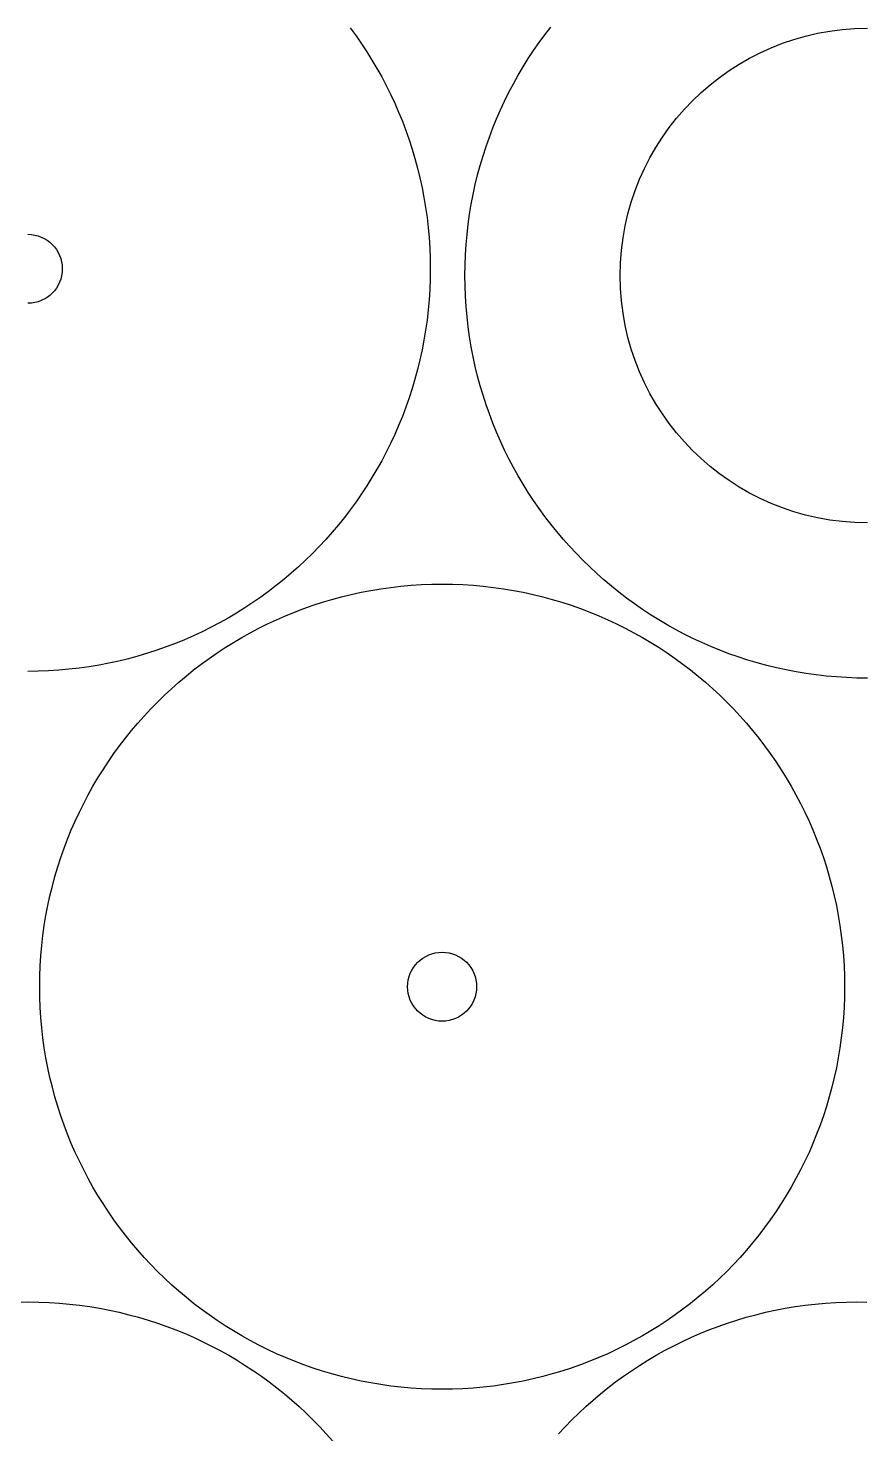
# Model space of a CAD drawing. Extents: x 443 to 1024, y 36 to 674.
# Drawn here: x 878.2 to 950.8, y 158.1 to 280.3 of the extents above; entities that cross this region are included whole.
import ezdxf

# ---------------------------------------------------------------- set-up
doc = ezdxf.new("R2010")
doc.units = 0
doc.layers.get('0').update_dxf_attribs({"linetype": 'CONTINUOUS'})

msp = doc.modelspace()

# ---------------------------------------------------------------- linework, layer by layer
at = {"color": 4}
for p, q in [((906.260602, 280.360453), (906.75654, 279.68046)), ((923.182557, 279.771477), (923.694302, 280.438961)), ((945.856176, 279.65333), (946.896374, 279.893397)), ((946.896374, 279.893397), (947.955151, 280.082468)), ((947.955151, 280.082468), (949.031158, 280.21919)), ((949.031158, 280.21919), (950.123042, 280.302215)), ((950.123042, 280.302215), (951.229453, 280.330189)), ((906.75654, 279.68046), (907.236396, 278.988233)), ((907.236396, 278.988233), (907.699895, 278.284047)), ((922.206763, 278.399257), (922.686619, 279.091484)), ((922.686619, 279.091484), (923.182557, 279.771477)), ((942.860566, 278.640652), (943.836921, 279.025606)), ((943.836921, 279.025606), (944.835908, 279.363616)), ((944.835908, 279.363616), (945.856176, 279.65333)), ((907.699895, 278.284047), (908.146762, 277.568176)), ((908.146762, 277.568176), (908.576723, 276.840896)), ((921.296397, 276.9792), (921.743264, 277.69507)), ((921.743264, 277.69507), (922.206763, 278.399257)), ((940.080798, 277.217627), (940.981154, 277.735311)), ((940.981154, 277.735311), (941.908193, 278.210103)), ((941.908193, 278.210103), (942.860566, 278.640652)), ((908.576723, 276.840896), (908.989502, 276.102481)), ((920.453657, 275.513504), (920.866436, 276.251919)), ((920.866436, 276.251919), (921.296397, 276.9792)), ((938.365541, 276.058983), (939.208477, 276.6584)), ((939.208477, 276.6584), (940.080798, 277.217627)), ((908.989502, 276.102481), (909.384825, 275.353206)), ((909.384825, 275.353206), (909.762416, 274.593346)), ((920.058334, 274.764229), (920.453657, 275.513504)), ((936.773229, 274.744976), (937.553342, 275.420724)), ((937.553342, 275.420724), (938.365541, 276.058983)), ((909.762416, 274.593346), (910.122002, 273.823176)), ((910.122002, 273.823176), (910.463307, 273.04297)), ((919.321157, 273.234199), (919.680742, 274.004369)), ((919.680742, 274.004369), (920.058334, 274.764229)), ((935.314666, 273.286414), (936.026553, 274.033089)), ((936.026553, 274.033089), (936.773229, 274.744976)), ((910.463307, 273.04297), (910.786056, 272.253005)), ((918.979852, 272.453994), (919.321157, 273.234199)), ((934.638918, 272.506301), (935.314666, 273.286414)), ((910.786056, 272.253005), (911.089975, 271.453553)), ((911.089975, 271.453553), (911.374788, 270.644891)), ((918.353184, 270.864577), (918.657103, 271.664028)), ((918.657103, 271.664028), (918.979852, 272.453994)), ((933.401242, 270.851166), (934.00066, 271.694102)), ((934.00066, 271.694102), (934.638918, 272.506301)), ((911.374788, 270.644891), (911.64022, 269.827293)), ((918.068371, 270.055915), (918.353184, 270.864577)), ((932.842016, 269.978845), (933.401242, 270.851166)), ((911.64022, 269.827293), (911.885998, 269.001034)), ((911.885998, 269.001034), (912.111846, 268.166389)), ((917.557161, 268.412058), (917.802938, 269.238317)), ((917.802938, 269.238317), (918.068371, 270.055915)), ((931.849539, 268.15145), (932.324331, 269.078489)), ((932.324331, 269.078489), (932.842016, 269.978845)), ((912.111846, 268.166389), (912.317489, 267.323633)), ((917.331313, 267.577413), (917.557161, 268.412058)), ((931.418991, 267.199077), (931.849539, 268.15145)), ((912.317489, 267.323633), (912.502652, 266.47304)), ((912.502652, 266.47304), (912.66706, 265.614885)), ((916.940507, 265.884063), (917.12567, 266.734656)), ((917.12567, 266.734656), (917.331313, 267.577413)), ((931.034037, 266.222722), (931.418991, 267.199077)), ((912.66706, 265.614885), (912.810439, 264.749444)), ((916.776099, 265.025909), (916.940507, 265.884063)), ((930.406313, 264.203467), (930.696027, 265.223735)), ((930.696027, 265.223735), (931.034037, 266.222722)), ((912.810439, 264.749444), (912.932514, 263.876991)), ((916.510644, 263.288014), (916.632719, 264.160468)), ((916.632719, 264.160468), (916.776099, 265.025909)), ((930.166246, 263.163269), (930.406313, 264.203467)), ((912.932514, 263.876991), (913.03301, 262.9978)), ((913.03301, 262.9978), (913.111652, 262.112148)), ((916.410149, 262.408824), (916.510644, 263.288014)), ((929.977175, 262.104492), (930.166246, 263.163269)), ((913.111652, 262.112148), (913.168165, 261.220308)), ((916.331507, 261.523172), (916.410149, 262.408824)), ((929.840452, 261.028485), (929.977175, 262.104492)), ((913.168165, 261.220308), (913.202275, 260.322556)), ((916.240884, 259.733579), (916.274994, 260.631332)), ((916.274994, 260.631332), (916.331507, 261.523172)), ((929.757428, 259.936601), (929.840452, 261.028485)), ((913.202275, 260.322556), (913.213705, 259.419166)), ((913.213705, 259.419166), (913.202275, 258.515776)), ((916.229453, 258.830189), (916.240884, 259.733579)), ((929.729453, 258.830189), (929.757428, 259.936601)), ((913.202275, 258.515776), (913.168165, 257.618023)), ((916.240884, 257.926799), (916.229453, 258.830189)), ((916.274994, 257.029047), (916.240884, 257.926799)), ((929.757428, 257.723778), (929.729453, 258.830189)), ((913.111652, 256.726184), (913.03301, 255.840531)), ((913.168165, 257.618023), (913.111652, 256.726184)), ((916.331507, 256.137207), (916.274994, 257.029047)), ((929.840452, 256.631894), (929.757428, 257.723778)), ((913.03301, 255.840531), (912.932514, 254.961341)), ((916.410149, 255.251555), (916.331507, 256.137207)), ((929.977175, 255.555887), (929.840452, 256.631894)), ((930.166246, 254.49711), (929.977175, 255.555887)), ((912.932514, 254.961341), (912.810439, 254.088888)), ((916.510644, 254.372364), (916.410149, 255.251555)), ((916.632719, 253.499911), (916.510644, 254.372364)), ((930.406313, 253.456912), (930.166246, 254.49711)), ((912.66706, 253.223446), (912.502652, 252.365292)), ((912.810439, 254.088888), (912.66706, 253.223446)), ((916.776099, 252.63447), (916.632719, 253.499911)), ((930.696027, 252.436644), (930.406313, 253.456912)), ((912.502652, 252.365292), (912.317489, 251.514699)), ((916.940507, 251.776315), (916.776099, 252.63447)), ((917.12567, 250.925722), (916.940507, 251.776315)), ((931.034037, 251.437657), (930.696027, 252.436644)), ((912.111846, 250.671942), (911.885998, 249.837297)), ((912.317489, 251.514699), (912.111846, 250.671942)), ((917.331313, 250.082966), (917.12567, 250.925722)), ((931.418991, 250.461302), (931.034037, 251.437657)), ((911.885998, 249.837297), (911.64022, 249.011038)), ((917.557161, 249.248321), (917.331313, 250.082966)), ((931.849539, 249.508929), (931.418991, 250.461302)), ((932.324331, 248.58189), (931.849539, 249.508929)), ((911.374788, 248.19344), (911.089975, 247.384778)), ((911.64022, 249.011038), (911.374788, 248.19344)), ((917.802938, 248.422062), (917.557161, 249.248321)), ((918.068371, 247.604464), (917.802938, 248.422062)), ((932.842016, 247.681534), (932.324331, 248.58189)), ((911.089975, 247.384778), (910.786056, 246.585327)), ((918.353184, 246.795802), (918.068371, 247.604464)), ((933.401242, 246.809213), (932.842016, 247.681534)), ((910.463307, 245.795361), (910.122002, 245.015156)), ((910.786056, 246.585327), (910.463307, 245.795361)), ((918.657103, 245.99635), (918.353184, 246.795802)), ((918.979852, 245.206385), (918.657103, 245.99635)), ((934.00066, 245.966277), (933.401242, 246.809213)), ((934.638918, 245.154077), (934.00066, 245.966277)), ((910.122002, 245.015156), (909.762416, 244.244986)), ((919.321157, 244.426179), (918.979852, 245.206385)), ((935.314666, 244.373965), (934.638918, 245.154077)), ((909.384825, 243.485126), (908.989502, 242.735851)), ((909.762416, 244.244986), (909.384825, 243.485126)), ((919.680742, 243.656009), (919.321157, 244.426179)), ((920.058334, 242.896149), (919.680742, 243.656009)), ((936.026553, 243.627289), (935.314666, 244.373965)), ((936.773229, 242.915402), (936.026553, 243.627289)), ((908.989502, 242.735851), (908.576723, 241.997436)), ((920.453657, 242.146875), (920.058334, 242.896149)), ((920.866436, 241.40846), (920.453657, 242.146875)), ((937.553342, 242.239654), (936.773229, 242.915402)), ((938.365541, 241.601396), (937.553342, 242.239654)), ((908.146762, 241.270156), (907.699895, 240.554285)), ((908.576723, 241.997436), (908.146762, 241.270156)), ((921.296397, 240.681179), (920.866436, 241.40846)), ((939.208477, 241.001978), (938.365541, 241.601396)), ((940.080798, 240.442752), (939.208477, 241.001978)), ((907.236396, 239.850098), (906.75654, 239.157871)), ((907.699895, 240.554285), (907.236396, 239.850098)), ((921.743264, 239.965308), (921.296397, 240.681179)), ((922.206763, 239.261122), (921.743264, 239.965308)), ((940.981154, 239.925067), (940.080798, 240.442752)), ((941.908193, 239.450275), (940.981154, 239.925067)), ((906.260602, 238.477878), (905.748857, 237.810394)), ((906.75654, 239.157871), (906.260602, 238.477878)), ((922.686619, 238.568895), (922.206763, 239.261122)), ((923.182557, 237.888902), (922.686619, 238.568895)), ((942.860566, 239.019727), (941.908193, 239.450275)), ((943.836921, 238.634773), (942.860566, 239.019727)), ((944.835908, 238.296763), (943.836921, 238.634773)), ((905.221579, 237.155694), (904.679044, 236.514052)), ((905.748857, 237.810394), (905.221579, 237.155694)), ((923.694302, 237.221418), (923.182557, 237.888902)), ((924.22158, 236.566718), (923.694302, 237.221418)), ((945.856176, 238.007049), (944.835908, 238.296763)), ((946.896374, 237.766982), (945.856176, 238.007049)), ((947.955151, 237.577911), (946.896374, 237.766982)), ((949.031158, 237.441188), (947.955151, 237.577911)), ((950.123042, 237.358164), (949.031158, 237.441188)), ((951.229453, 237.330189), (950.123042, 237.358164)), ((904.679044, 236.514052), (904.121527, 235.885744)), ((924.764115, 235.925076), (924.22158, 236.566718)), ((925.321632, 235.296768), (924.764115, 235.925076)), ((902.962643, 234.670228), (902.361826, 234.08357)), ((903.549301, 235.271045), (902.962643, 234.670228)), ((904.121527, 235.885744), (903.549301, 235.271045)), ((925.893858, 234.682068), (925.321632, 235.296768)), ((926.480516, 234.081252), (925.893858, 234.682068)), ((901.747127, 233.511345), (901.118819, 232.953827)), ((902.361826, 234.08357), (901.747127, 233.511345)), ((927.081332, 233.494594), (926.480516, 234.081252)), ((927.696032, 232.922368), (927.081332, 233.494594)), ((900.477177, 232.411292), (899.822477, 231.884014)), ((901.118819, 232.953827), (900.477177, 232.411292)), ((928.32434, 232.364851), (927.696032, 232.922368)), ((928.965982, 231.822316), (928.32434, 232.364851)), ((899.154993, 231.372269), (898.475, 230.876331)), ((899.822477, 231.884014), (899.154993, 231.372269)), ((905.497978, 230.903133), (906.340735, 231.108776)), ((906.340735, 231.108776), (907.191327, 231.293939)), ((907.191327, 231.293939), (908.049482, 231.458347)), ((908.049482, 231.458347), (908.914923, 231.601727)), ((908.914923, 231.601727), (909.787377, 231.723802)), ((909.787377, 231.723802), (910.666567, 231.824297)), ((910.666567, 231.824297), (911.552219, 231.902939)), ((911.552219, 231.902939), (912.444059, 231.959452)), ((912.444059, 231.959452), (913.341811, 231.993562)), ((913.341811, 231.993562), (914.245201, 232.004993)), ((914.245201, 232.004993), (915.148591, 231.993562)), ((915.148591, 231.993562), (916.046344, 231.959452)), ((916.046344, 231.959452), (916.938184, 231.902939)), ((916.938184, 231.902939), (917.823836, 231.824297)), ((917.823836, 231.824297), (918.703026, 231.723802)), ((918.703026, 231.723802), (919.57548, 231.601727)), ((919.57548, 231.601727), (920.440921, 231.458347)), ((920.440921, 231.458347), (921.299075, 231.293939)), ((921.299075, 231.293939), (922.149668, 231.108776)), ((922.149668, 231.108776), (922.992425, 230.903133)), ((929.620682, 231.295038), (928.965982, 231.822316)), ((930.288166, 230.783293), (929.620682, 231.295038)), ((897.078586, 229.932976), (896.362716, 229.486109)), ((897.782773, 230.396475), (897.078586, 229.932976)), ((898.475, 230.876331), (897.782773, 230.396475)), ((901.411363, 229.577343), (902.210814, 229.881262)), ((902.210814, 229.881262), (903.019476, 230.166075)), ((903.019476, 230.166075), (903.837074, 230.431508)), ((903.837074, 230.431508), (904.663333, 230.677285)), ((904.663333, 230.677285), (905.497978, 230.903133)), ((922.992425, 230.903133), (923.82707, 230.677285)), ((923.82707, 230.677285), (924.653329, 230.431508)), ((924.653329, 230.431508), (925.470927, 230.166075)), ((925.470927, 230.166075), (926.279589, 229.881262)), ((926.279589, 229.881262), (927.07904, 229.577343)), ((930.968159, 230.287355), (930.288166, 230.783293)), ((931.660386, 229.807499), (930.968159, 230.287355)), ((932.364572, 229.344), (931.660386, 229.807499)), ((894.89702, 228.643369), (894.147745, 228.248046)), ((895.635435, 229.056148), (894.89702, 228.643369)), ((896.362716, 229.486109), (895.635435, 229.056148)), ((898.311162, 228.176112), (899.071021, 228.553704)), ((899.071021, 228.553704), (899.841191, 228.913289)), ((899.841191, 228.913289), (900.621397, 229.254594)), ((900.621397, 229.254594), (901.411363, 229.577343)), ((927.07904, 229.577343), (927.869006, 229.254594)), ((927.869006, 229.254594), (928.649211, 228.913289)), ((928.649211, 228.913289), (929.419382, 228.553704)), ((929.419382, 228.553704), (930.179241, 228.176112)), ((933.080443, 228.897133), (932.364572, 229.344)), ((933.807724, 228.467172), (933.080443, 228.897133)), ((892.617715, 227.510869), (891.83751, 227.169564)), ((893.387885, 227.870455), (892.617715, 227.510869)), ((894.147745, 228.248046), (893.387885, 227.870455)), ((896.096191, 226.938049), (896.823472, 227.36801)), ((896.823472, 227.36801), (897.561887, 227.780789)), ((897.561887, 227.780789), (898.311162, 228.176112)), ((930.179241, 228.176112), (930.928516, 227.780789)), ((930.928516, 227.780789), (931.666931, 227.36801)), ((931.666931, 227.36801), (932.394212, 226.938049)), ((934.546139, 228.054393), (933.807724, 228.467172)), ((935.295414, 227.65907), (934.546139, 228.054393)), ((936.055273, 227.281478), (935.295414, 227.65907)), ((889.439431, 226.258084), (888.621833, 225.992651)), ((890.248093, 226.542897), (889.439431, 226.258084)), ((891.047544, 226.846815), (890.248093, 226.542897)), ((891.83751, 227.169564), (891.047544, 226.846815)), ((894.676134, 226.027683), (895.38032, 226.491182)), ((895.38032, 226.491182), (896.096191, 226.938049)), ((932.394212, 226.938049), (933.110082, 226.491182)), ((933.110082, 226.491182), (933.814269, 226.027683)), ((936.825443, 226.921893), (936.055273, 227.281478)), ((937.605649, 226.580588), (936.825443, 226.921893)), ((938.395615, 226.257839), (937.605649, 226.580588)), ((939.195066, 225.95392), (938.395615, 226.257839)), ((884.409425, 224.965811), (883.543984, 224.822432)), ((885.267579, 225.13022), (884.409425, 224.965811)), ((886.118172, 225.315383), (885.267579, 225.13022)), ((886.960929, 225.521025), (886.118172, 225.315383)), ((887.795574, 225.746873), (886.960929, 225.521025)), ((888.621833, 225.992651), (887.795574, 225.746873)), ((892.63643, 224.540144), (893.303914, 225.051889)), ((893.303914, 225.051889), (893.983907, 225.547827)), ((893.983907, 225.547827), (894.676134, 226.027683)), ((933.814269, 226.027683), (934.506496, 225.547827)), ((934.506496, 225.547827), (935.186489, 225.051889)), ((935.186489, 225.051889), (935.853973, 224.540144)), ((940.003728, 225.669107), (939.195066, 225.95392)), ((940.821326, 225.403674), (940.003728, 225.669107)), ((941.647585, 225.157897), (940.821326, 225.403674)), ((942.48223, 224.932049), (941.647585, 225.157897)), ((943.324986, 224.726406), (942.48223, 224.932049)), ((879.117095, 224.430597), (878.213705, 224.419166)), ((880.014848, 224.464706), (879.117095, 224.430597)), ((880.906688, 224.521219), (880.014848, 224.464706)), ((881.79234, 224.599861), (880.906688, 224.521219)), ((882.67153, 224.700357), (881.79234, 224.599861)), ((883.543984, 224.822432), (882.67153, 224.700357)), ((891.340088, 223.470331), (891.98173, 224.012866)), ((891.98173, 224.012866), (892.63643, 224.540144)), ((935.853973, 224.540144), (936.508673, 224.012866)), ((936.508673, 224.012866), (937.150315, 223.470331)), ((944.175579, 224.541243), (943.324986, 224.726406)), ((945.033734, 224.376835), (944.175579, 224.541243)), ((945.899175, 224.233455), (945.033734, 224.376835)), ((946.771629, 224.11138), (945.899175, 224.233455)), ((947.650819, 224.010885), (946.771629, 224.11138)), ((948.536471, 223.932243), (947.650819, 224.010885)), ((949.428311, 223.87573), (948.536471, 223.932243)), ((950.326063, 223.84162), (949.428311, 223.87573)), ((951.229453, 223.830189), (950.326063, 223.84162)), ((890.09708, 222.340588), (890.71178, 222.912814)), ((890.71178, 222.912814), (891.340088, 223.470331)), ((937.150315, 223.470331), (937.778623, 222.912814)), ((937.778623, 222.912814), (938.393323, 222.340588)), ((888.909606, 221.153114), (889.496264, 221.75393)), ((889.496264, 221.75393), (890.09708, 222.340588)), ((938.393323, 222.340588), (938.994139, 221.75393)), ((938.994139, 221.75393), (939.580797, 221.153114)), ((887.779863, 219.910106), (888.33738, 220.538414)), ((888.33738, 220.538414), (888.909606, 221.153114)), ((939.580797, 221.153114), (940.153023, 220.538414)), ((940.153023, 220.538414), (940.71054, 219.910106)), ((886.71005, 218.613764), (887.237328, 219.268464)), ((887.237328, 219.268464), (887.779863, 219.910106)), ((940.71054, 219.910106), (941.253075, 219.268464)), ((941.253075, 219.268464), (941.780353, 218.613764)), ((885.702367, 217.266287), (886.198305, 217.94628)), ((886.198305, 217.94628), (886.71005, 218.613764)), ((941.780353, 218.613764), (942.292098, 217.94628)), ((942.292098, 217.94628), (942.788036, 217.266287)), ((884.759012, 215.869874), (885.222511, 216.57406)), ((885.222511, 216.57406), (885.702367, 217.266287)), ((942.788036, 217.266287), (943.267892, 216.57406)), ((943.267892, 216.57406), (943.731391, 215.869874)), ((883.882184, 214.426722), (884.312145, 215.154003)), ((884.312145, 215.154003), (884.759012, 215.869874)), ((943.731391, 215.869874), (944.178258, 215.154003)), ((944.178258, 215.154003), (944.608219, 214.426722)), ((883.469405, 213.688307), (883.882184, 214.426722)), ((944.608219, 214.426722), (945.020998, 213.688307)), ((882.69649, 212.179173), (883.074082, 212.939032)), ((883.074082, 212.939032), (883.469405, 213.688307)), ((945.020998, 213.688307), (945.416321, 212.939032)), ((945.416321, 212.939032), (945.793913, 212.179173)), ((882.336905, 211.409003), (882.69649, 212.179173)), ((945.793913, 212.179173), (946.153498, 211.409003)), ((881.672851, 209.838831), (881.9956, 210.628797)), ((881.9956, 210.628797), (882.336905, 211.409003)), ((946.153498, 211.409003), (946.494803, 210.628797)), ((946.494803, 210.628797), (946.817552, 209.838831)), ((881.084119, 208.230718), (881.368932, 209.03938)), ((881.368932, 209.03938), (881.672851, 209.838831)), ((946.817552, 209.838831), (947.121471, 209.03938)), ((947.121471, 209.03938), (947.406284, 208.230718)), ((880.818686, 207.41312), (881.084119, 208.230718)), ((947.406284, 208.230718), (947.671716, 207.41312)), ((880.347061, 205.752216), (880.572909, 206.586861)), ((880.572909, 206.586861), (880.818686, 207.41312)), ((947.671716, 207.41312), (947.917494, 206.586861)), ((947.917494, 206.586861), (948.143342, 205.752216)), ((880.141418, 204.90946), (880.347061, 205.752216)), ((948.143342, 205.752216), (948.348985, 204.90946)), ((879.956255, 204.058867), (880.141418, 204.90946)), ((948.348985, 204.90946), (948.534148, 204.058867)), ((879.648467, 202.335271), (879.791847, 203.200712)), ((879.791847, 203.200712), (879.956255, 204.058867)), ((948.534148, 204.058867), (948.698556, 203.200712)), ((948.698556, 203.200712), (948.841936, 202.335271)), ((879.526392, 201.462817), (879.648467, 202.335271)), ((948.841936, 202.335271), (948.96401, 201.462817)), ((879.347255, 199.697975), (879.425897, 200.583627)), ((879.425897, 200.583627), (879.526392, 201.462817)), ((948.96401, 201.462817), (949.064506, 200.583627)), ((949.064506, 200.583627), (949.143148, 199.697975)), ((879.290742, 198.806135), (879.347255, 199.697975)), ((949.143148, 199.697975), (949.199661, 198.806135)), ((879.256632, 197.908383), (879.290742, 198.806135)), ((949.199661, 198.806135), (949.233771, 197.908383)), ((879.245201, 197.004993), (879.256632, 197.908383)), ((879.256632, 196.101603), (879.245201, 197.004993)), ((949.233771, 197.908383), (949.245201, 197.004993)), ((949.245201, 197.004993), (949.233771, 196.101603)), ((879.290742, 195.20385), (879.256632, 196.101603)), ((949.233771, 196.101603), (949.199661, 195.20385)), ((879.347255, 194.31201), (879.290742, 195.20385)), ((949.199661, 195.20385), (949.143148, 194.31201)), ((879.425897, 193.426358), (879.347255, 194.31201)), ((879.526392, 192.547168), (879.425897, 193.426358)), ((949.064506, 193.426358), (948.96401, 192.547168)), ((949.143148, 194.31201), (949.064506, 193.426358)), ((879.648467, 191.674714), (879.526392, 192.547168)), ((948.96401, 192.547168), (948.841936, 191.674714)), ((879.791847, 190.809273), (879.648467, 191.674714)), ((879.956255, 189.951119), (879.791847, 190.809273)), ((948.698556, 190.809273), (948.534148, 189.951119)), ((948.841936, 191.674714), (948.698556, 190.809273)), ((880.141418, 189.100526), (879.956255, 189.951119)), ((948.534148, 189.951119), (948.348985, 189.100526)), ((880.347061, 188.257769), (880.141418, 189.100526)), ((880.572909, 187.423124), (880.347061, 188.257769)), ((948.143342, 188.257769), (947.917494, 187.423124)), ((948.348985, 189.100526), (948.143342, 188.257769)), ((880.818686, 186.596865), (880.572909, 187.423124)), ((947.917494, 187.423124), (947.671716, 186.596865)), ((881.084119, 185.779267), (880.818686, 186.596865)), ((881.368932, 184.970605), (881.084119, 185.779267)), ((947.406284, 185.779267), (947.121471, 184.970605)), ((947.671716, 186.596865), (947.406284, 185.779267)), ((881.672851, 184.171154), (881.368932, 184.970605)), ((947.121471, 184.970605), (946.817552, 184.171154)), ((881.9956, 183.381188), (881.672851, 184.171154)), ((882.336905, 182.600983), (881.9956, 183.381188)), ((946.494803, 183.381188), (946.153498, 182.600983)), ((946.817552, 184.171154), (946.494803, 183.381188)), ((882.69649, 181.830813), (882.336905, 182.600983)), ((946.153498, 182.600983), (945.793913, 181.830813)), ((883.074082, 181.070953), (882.69649, 181.830813)), ((883.469405, 180.321678), (883.074082, 181.070953)), ((945.416321, 181.070953), (945.020998, 180.321678)), ((945.793913, 181.830813), (945.416321, 181.070953)), ((883.882184, 179.583263), (883.469405, 180.321678)), ((945.020998, 180.321678), (944.608219, 179.583263)), ((884.312145, 178.855982), (883.882184, 179.583263)), ((884.759012, 178.140112), (884.312145, 178.855982)), ((944.178258, 178.855982), (943.731391, 178.140112)), ((944.608219, 179.583263), (944.178258, 178.855982)), ((885.222511, 177.435925), (884.759012, 178.140112)), ((885.702367, 176.743698), (885.222511, 177.435925)), ((943.267892, 177.435925), (942.788036, 176.743698)), ((943.731391, 178.140112), (943.267892, 177.435925)), ((886.198305, 176.063705), (885.702367, 176.743698)), ((886.71005, 175.396221), (886.198305, 176.063705)), ((942.292098, 176.063705), (941.780353, 175.396221)), ((942.788036, 176.743698), (942.292098, 176.063705)), ((887.237328, 174.741521), (886.71005, 175.396221)), ((941.780353, 175.396221), (941.253075, 174.741521)), ((887.779863, 174.099879), (887.237328, 174.741521)), ((888.33738, 173.471571), (887.779863, 174.099879)), ((940.71054, 174.099879), (940.153023, 173.471571)), ((941.253075, 174.741521), (940.71054, 174.099879)), ((888.909606, 172.856871), (888.33738, 173.471571)), ((889.496264, 172.256055), (888.909606, 172.856871)), ((939.580797, 172.856871), (938.994139, 172.256055)), ((940.153023, 173.471571), (939.580797, 172.856871)), ((890.09708, 171.669397), (889.496264, 172.256055)), ((890.71178, 171.097171), (890.09708, 171.669397)), ((938.393323, 171.669397), (937.778623, 171.097171)), ((938.994139, 172.256055), (938.393323, 171.669397)), ((891.340088, 170.539654), (890.71178, 171.097171)), ((891.98173, 169.997119), (891.340088, 170.539654)), ((892.63643, 169.469841), (891.98173, 169.997119)), ((936.508673, 169.997119), (935.853973, 169.469841)), ((937.150315, 170.539654), (936.508673, 169.997119)), ((937.778623, 171.097171), (937.150315, 170.539654)), ((877.362284, 169.579388), (878.265674, 169.590819)), ((878.265674, 169.590819), (879.169064, 169.579388)), ((879.169064, 169.579388), (880.066816, 169.545279)), ((880.066816, 169.545279), (880.958656, 169.488766)), ((880.958656, 169.488766), (881.844309, 169.410124)), ((881.844309, 169.410124), (882.723499, 169.309628)), ((882.723499, 169.309628), (883.595952, 169.187553)), ((883.595952, 169.187553), (884.461393, 169.044174)), ((884.461393, 169.044174), (885.319548, 168.879766)), ((885.319548, 168.879766), (886.170141, 168.694602)), ((886.170141, 168.694602), (887.012897, 168.48896)), ((893.303914, 168.958096), (892.63643, 169.469841)), ((893.983907, 168.462158), (893.303914, 168.958096)), ((935.186489, 168.958096), (934.506496, 168.462158)), ((935.853973, 169.469841), (935.186489, 168.958096)), ((941.529474, 168.488953), (942.372231, 168.694597)), ((942.372231, 168.694597), (943.222824, 168.879762)), ((943.222824, 168.879762), (944.080978, 169.044171)), ((944.080978, 169.044171), (944.946419, 169.187551)), ((944.946419, 169.187551), (945.818873, 169.309627)), ((945.818873, 169.309627), (946.698063, 169.410123)), ((946.698063, 169.410123), (947.583715, 169.488765)), ((947.583715, 169.488765), (948.475555, 169.545279)), ((948.475555, 169.545279), (949.373308, 169.579388)), ((949.373308, 169.579388), (950.276698, 169.590819)), ((950.276698, 169.590819), (951.180088, 169.579388)), ((887.012897, 168.48896), (887.847542, 168.263112)), ((887.847542, 168.263112), (888.673801, 168.017334)), ((888.673801, 168.017334), (889.491399, 167.751902)), ((889.491399, 167.751902), (890.300061, 167.467088)), ((890.300061, 167.467088), (891.099513, 167.16317)), ((894.676134, 167.982302), (893.983907, 168.462158)), ((895.38032, 167.518803), (894.676134, 167.982302)), ((896.096191, 167.071936), (895.38032, 167.518803)), ((933.110082, 167.518803), (932.394212, 167.071936)), ((933.814269, 167.982302), (933.110082, 167.518803)), ((934.506496, 168.462158), (933.814269, 167.982302)), ((937.442859, 167.163157), (938.24231, 167.467077)), ((938.24231, 167.467077), (939.050972, 167.751892)), ((939.050972, 167.751892), (939.86857, 168.017326)), ((939.86857, 168.017326), (940.694829, 168.263105)), ((940.694829, 168.263105), (941.529474, 168.488953)), ((891.099513, 167.16317), (891.889479, 166.840421)), ((891.889479, 166.840421), (892.669684, 166.499116)), ((892.669684, 166.499116), (893.439854, 166.13953)), ((896.823472, 166.641975), (896.096191, 167.071936)), ((897.561887, 166.229196), (896.823472, 166.641975)), ((898.311162, 165.833873), (897.561887, 166.229196)), ((930.928516, 166.229196), (930.179241, 165.833873)), ((931.666931, 166.641975), (930.928516, 166.229196)), ((932.394212, 167.071936), (931.666931, 166.641975)), ((935.102517, 166.139513), (935.872688, 166.499101)), ((935.872688, 166.499101), (936.652893, 166.840407)), ((936.652893, 166.840407), (937.442859, 167.163157)), ((893.439854, 166.13953), (894.199714, 165.761939)), ((894.199714, 165.761939), (894.948989, 165.366616)), ((894.948989, 165.366616), (895.687404, 164.953837)), ((899.071021, 165.456281), (898.311162, 165.833873)), ((899.841191, 165.096696), (899.071021, 165.456281)), ((900.621397, 164.755391), (899.841191, 165.096696)), ((928.649211, 165.096696), (927.869006, 164.755391)), ((929.419382, 165.456281), (928.649211, 165.096696)), ((930.179241, 165.833873), (929.419382, 165.456281)), ((932.854968, 164.953815), (933.593383, 165.366596)), ((933.593383, 165.366596), (934.342658, 165.76192)), ((934.342658, 165.76192), (935.102517, 166.139513)), ((895.687404, 164.953837), (896.414684, 164.523876)), ((896.414684, 164.523876), (897.130555, 164.077009)), ((897.130555, 164.077009), (897.834741, 163.61351)), ((901.411363, 164.432642), (900.621397, 164.755391)), ((902.210814, 164.128723), (901.411363, 164.432642)), ((903.019476, 163.84391), (902.210814, 164.128723)), ((903.837074, 163.578478), (903.019476, 163.84391)), ((925.470927, 163.84391), (924.653329, 163.578478)), ((926.279589, 164.128723), (925.470927, 163.84391)), ((927.07904, 164.432642), (926.279589, 164.128723)), ((927.869006, 164.755391), (927.07904, 164.432642)), ((930.70763, 163.613483), (931.411817, 164.076984)), ((931.411817, 164.076984), (932.127687, 164.523853)), ((932.127687, 164.523853), (932.854968, 164.953815)), ((897.834741, 163.61351), (898.526968, 163.133654)), ((898.526968, 163.133654), (899.206961, 162.637716)), ((899.206961, 162.637716), (899.874445, 162.125971)), ((904.663333, 163.3327), (903.837074, 163.578478)), ((905.497978, 163.106852), (904.663333, 163.3327)), ((906.340735, 162.901209), (905.497978, 163.106852)), ((907.191327, 162.716046), (906.340735, 162.901209)), ((908.049482, 162.551638), (907.191327, 162.716046)), ((921.299075, 162.716046), (920.440921, 162.551638)), ((922.149668, 162.901209), (921.299075, 162.716046)), ((922.992425, 163.106852), (922.149668, 162.901209)), ((923.82707, 163.3327), (922.992425, 163.106852)), ((924.653329, 163.578478), (923.82707, 163.3327)), ((928.667926, 162.12594), (929.33541, 162.637686)), ((929.33541, 162.637686), (930.015403, 163.133626)), ((930.015403, 163.133626), (930.70763, 163.613483)), ((899.874445, 162.125971), (900.529146, 161.598693)), ((900.529146, 161.598693), (901.170787, 161.056158)), ((908.914923, 162.408259), (908.049482, 162.551638)), ((909.787377, 162.286184), (908.914923, 162.408259)), ((910.666567, 162.185688), (909.787377, 162.286184)), ((911.552219, 162.107046), (910.666567, 162.185688)), ((912.444059, 162.050533), (911.552219, 162.107046)), ((913.341811, 162.016423), (912.444059, 162.050533)), ((914.245201, 162.004993), (913.341811, 162.016423)), ((915.148591, 162.016423), (914.245201, 162.004993)), ((916.046344, 162.050533), (915.148591, 162.016423)), ((916.938184, 162.107046), (916.046344, 162.050533)), ((917.823836, 162.185688), (916.938184, 162.107046)), ((918.703026, 162.286184), (917.823836, 162.185688)), ((919.57548, 162.408259), (918.703026, 162.286184)), ((920.440921, 162.551638), (919.57548, 162.408259)), ((927.371584, 161.056125), (928.013226, 161.598661)), ((928.013226, 161.598661), (928.667926, 162.12594)), ((901.170787, 161.056158), (901.799095, 160.498641)), ((901.799095, 160.498641), (902.413795, 159.926415)), ((926.128576, 159.926379), (926.743276, 160.498606)), ((926.743276, 160.498606), (927.371584, 161.056125)), ((902.413795, 159.926415), (903.014611, 159.339757)), ((903.014611, 159.339757), (903.60127, 158.73894)), ((924.941102, 158.738902), (925.52776, 159.339719)), ((925.52776, 159.339719), (926.128576, 159.926379)), ((903.60127, 158.73894), (904.173495, 158.124241)), ((904.173495, 158.124241), (904.731013, 157.495933)), ((924.368876, 158.124201), (924.941102, 158.738902))]:
    msp.add_line(p, q, dxfattribs=at)
at = {"color": 7}
for p, q in [((878.213705, 262.419166), (878.520446, 262.403678)), ((878.520446, 262.403678), (878.818323, 262.358218)), ((878.818323, 262.358218), (879.105831, 262.284296)), ((879.105831, 262.284296), (879.38146, 262.183417)), ((879.38146, 262.183417), (879.643704, 262.057091)), ((879.643704, 262.057091), (879.891054, 261.906825)), ((879.891054, 261.906825), (880.122003, 261.734126)), ((880.122003, 261.734126), (880.335043, 261.540503)), ((880.335043, 261.540503), (880.528666, 261.327463)), ((880.528666, 261.327463), (880.701365, 261.096514)), ((880.701365, 261.096514), (880.851631, 260.849164)), ((880.851631, 260.849164), (880.977957, 260.58692)), ((880.977957, 260.58692), (881.078835, 260.311291)), ((881.078835, 260.311291), (881.152758, 260.023784)), ((881.152758, 260.023784), (881.198217, 259.725906)), ((881.198217, 259.112426), (881.152758, 258.814548)), ((881.198217, 259.725906), (881.213705, 259.419166)), ((881.213705, 259.419166), (881.198217, 259.112426)), ((880.851631, 257.989167), (880.701365, 257.741817)), ((880.977957, 258.251411), (880.851631, 257.989167)), ((881.078835, 258.527041), (880.977957, 258.251411)), ((881.152758, 258.814548), (881.078835, 258.527041)), ((879.643704, 256.78124), (879.38146, 256.654914)), ((879.891054, 256.931507), (879.643704, 256.78124)), ((880.122003, 257.104205), (879.891054, 256.931507)), ((880.335043, 257.297828), (880.122003, 257.104205)), ((880.528666, 257.510868), (880.335043, 257.297828)), ((880.701365, 257.741817), (880.528666, 257.510868)), ((878.520446, 256.434654), (878.213705, 256.419166)), ((878.818323, 256.480113), (878.520446, 256.434654)), ((879.105831, 256.554036), (878.818323, 256.480113)), ((879.38146, 256.654914), (879.105831, 256.554036)), ((912.123864, 199.12633), (912.336904, 199.319953)), ((912.336904, 199.319953), (912.567853, 199.492652)), ((912.567853, 199.492652), (912.815203, 199.642918)), ((912.815203, 199.642918), (913.077447, 199.769244)), ((913.077447, 199.769244), (913.353076, 199.870122)), ((913.353076, 199.870122), (913.640584, 199.944045)), ((913.640584, 199.944045), (913.938461, 199.989504)), ((913.938461, 199.989504), (914.245201, 200.004993)), ((914.245201, 200.004993), (914.551942, 199.989504)), ((914.551942, 199.989504), (914.849819, 199.944045)), ((914.849819, 199.944045), (915.137327, 199.870122)), ((915.137327, 199.870122), (915.412956, 199.769244)), ((915.412956, 199.769244), (915.6752, 199.642918)), ((915.6752, 199.642918), (915.92255, 199.492652)), ((915.92255, 199.492652), (916.153499, 199.319953)), ((916.153499, 199.319953), (916.366539, 199.12633)), ((911.380072, 197.897118), (911.48095, 198.172747)), ((911.48095, 198.172747), (911.607276, 198.434991)), ((911.607276, 198.434991), (911.757542, 198.682341)), ((911.757542, 198.682341), (911.930241, 198.91329)), ((911.930241, 198.91329), (912.123864, 199.12633)), ((916.366539, 199.12633), (916.560162, 198.91329)), ((916.560162, 198.91329), (916.732861, 198.682341)), ((916.732861, 198.682341), (916.883127, 198.434991)), ((916.883127, 198.434991), (917.009453, 198.172747)), ((917.009453, 198.172747), (917.110331, 197.897118)), ((911.245201, 197.004993), (911.26069, 197.311733)), ((911.26069, 196.698252), (911.245201, 197.004993)), ((911.26069, 197.311733), (911.306149, 197.60961)), ((911.306149, 197.60961), (911.380072, 197.897118)), ((917.110331, 197.897118), (917.184254, 197.60961)), ((917.184254, 197.60961), (917.229713, 197.311733)), ((917.229713, 197.311733), (917.245201, 197.004993)), ((917.245201, 197.004993), (917.229713, 196.698252)), ((911.306149, 196.400375), (911.26069, 196.698252)), ((911.380072, 196.112867), (911.306149, 196.400375)), ((911.48095, 195.837238), (911.380072, 196.112867)), ((911.607276, 195.574994), (911.48095, 195.837238)), ((911.757542, 195.327644), (911.607276, 195.574994)), ((916.883127, 195.574994), (916.732861, 195.327644)), ((917.009453, 195.837238), (916.883127, 195.574994)), ((917.110331, 196.112867), (917.009453, 195.837238)), ((917.184254, 196.400375), (917.110331, 196.112867)), ((917.229713, 196.698252), (917.184254, 196.400375)), ((911.930241, 195.096695), (911.757542, 195.327644)), ((912.123864, 194.883655), (911.930241, 195.096695)), ((912.336904, 194.690032), (912.123864, 194.883655)), ((912.567853, 194.517333), (912.336904, 194.690032)), ((912.815203, 194.367067), (912.567853, 194.517333)), ((913.077447, 194.240741), (912.815203, 194.367067)), ((915.6752, 194.367067), (915.412956, 194.240741)), ((915.92255, 194.517333), (915.6752, 194.367067)), ((916.153499, 194.690032), (915.92255, 194.517333)), ((916.366539, 194.883655), (916.153499, 194.690032)), ((916.560162, 195.096695), (916.366539, 194.883655)), ((916.732861, 195.327644), (916.560162, 195.096695)), ((913.353076, 194.139863), (913.077447, 194.240741)), ((913.640584, 194.06594), (913.353076, 194.139863)), ((913.938461, 194.020481), (913.640584, 194.06594)), ((914.245201, 194.004993), (913.938461, 194.020481)), ((914.551942, 194.020481), (914.245201, 194.004993)), ((914.849819, 194.06594), (914.551942, 194.020481)), ((915.137327, 194.139863), (914.849819, 194.06594)), ((915.412956, 194.240741), (915.137327, 194.139863))]:
    msp.add_line(p, q, dxfattribs=at)

doc.saveas('drawing.dxf')
